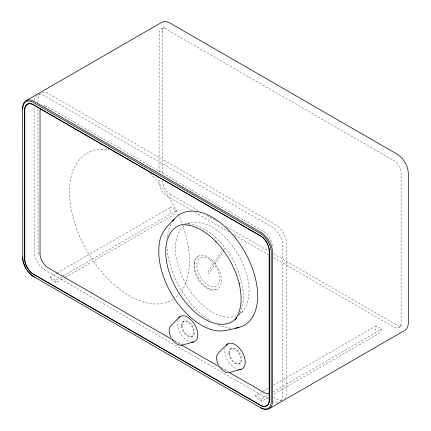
<?xml version="1.0" encoding="UTF-8"?>
<svg xmlns="http://www.w3.org/2000/svg" width="431" height="431" viewBox="0 0 431 431"><rect width="100%" height="100%" fill="white"/><g stroke="black" fill="none" stroke-linecap="round" stroke-linejoin="round"><path stroke-width="0.32" stroke-dasharray="2.15 1.62" d="M162.336 32.239L162.934 29.006L164.62 27.067L161.35 28.952M170.073 212.208L170.73 207.322L176.365 210.576L174.129 214.546L66.062 276.939M375.439 330.771L376.101 325.89L381.731 329.144L379.495 333.115L273.173 394.5M223.931 250.363L208.782 273.707L207.58 272.241L223.107 249.355M238.494 315.837L243.364 310.39M198.416 256.068L194.72 260.173C191.407 272.403 199.86 287.041 212.106 290.289L217.51 289.136M65.48 277.273L56.186 282.639L52.129 280.301L49.888 277.09L56.86 273.065M57.442 272.731L170.73 207.322M49.888 277.09L55.524 280.344L62.495 276.319M63.077 275.98L176.365 210.576M183.008 321.564L183.574 321.235M192.145 336.342L192.711 336.018M230.434 348.948L231 348.62M239.577 363.726L240.142 363.398M268.524 397.183L261.552 401.207L257.496 398.869L255.254 395.658L262.226 391.634M262.808 391.294L268.039 388.277M273.265 385.26L376.101 325.89M255.254 395.658L260.89 398.912L268.443 394.548M273.092 391.865L381.731 329.144M398.885 327.431L402.15 325.545L399.634 326.035L396.531 324.936M184.064 224.163L190.647 222.784M43.935 105.848L45.239 106.048M170.24 194.289L199.348 211.093M206.885 215.446L217.941 221.83M226.086 226.528L268.551 251.047M273.206 253.735L397.177 325.308M191.407 210.28L165.833 195.426A10.985 6.341 60 0 1 159.147 183.848L159.071 178.456M194.893 212.294L229.217 232.11M234.453 235.132L268.195 254.613M273.432 257.636L394.408 327.398A10.985 6.341 60 0 0 401.094 323.536L401.094 172.54A10.985 6.341 60 0 0 394.408 160.957L165.833 28.99A10.985 6.341 60 0 0 159.147 32.848L159.071 172.416M174.205 340.204L181.192 344.234M220.785 367.099L228.942 371.802M273.195 397.355L276.982 399.429A15.613 9.013 60 0 0 282.262 399.952M175.056 341.201L180.303 344.229M221.685 368.117L228.091 371.818M268.141 398.923L43.666 269.213A15.613 9.013 60 0 1 34.162 252.755L34.065 106.435M170.838 194.634C165.978 191.617 162.708 186.09 162.363 180.384M223.845 248.267L224.653 249.253M260.89 398.912L261.552 401.207M55.524 280.344L56.186 282.639M272.247 245.853L272.193 244.905A12.079 6.971 60 0 0 264.844 232.169L47.388 106.624A12.079 6.971 60 0 0 44.237 106.037M162.336 31.495L162.336 174.56M37.95 102.174L38.047 98.521A15.613 9.013 60 0 1 40.234 93.689M37.95 108.898L38.047 250.508A15.613 9.013 60 0 0 39.431 256.019M42.27 92.514A15.613 9.013 60 0 1 47.55 93.037L276.982 225.499A15.613 9.013 60 0 1 286.486 241.958L286.486 393.945A15.613 9.013 60 0 1 284.304 398.777M173.267 299.179A84.799 48.962 60 0 1 79.444 235.908A84.799 48.962 60 0 1 108.957 149.702M140.366 164.814A84.799 48.962 60 0 1 141.346 165.596M149.977 173.386A84.799 48.962 60 0 1 173.817 298.812M34.232 100.261A15.613 9.013 60 0 1 43.666 95.278L273.098 227.74A15.613 9.013 60 0 1 282.601 244.205L282.601 396.186A15.613 9.013 60 0 1 280.414 401.024M278.378 402.198A15.613 9.013 60 0 1 273.098 401.676M191.736 342.139A14.46 8.351 60 0 1 181.139 334.413A14.46 8.351 60 0 1 177.572 320.723M239.167 369.523A14.46 8.351 60 0 1 228.57 361.798A14.46 8.351 60 0 1 225.004 348.108M184.635 224.115A54.942 31.722 60 0 1 231.409 257.205A54.942 31.722 60 0 1 238.769 315.136M230.951 328.19A64.154 37.039 60 0 1 217.967 324.92M209.175 320.136A64.154 37.039 60 0 1 167.007 246.818M167.276 237.12A64.154 37.039 60 0 1 170.94 224.239M236.339 315.734A52.065 30.057 60 0 1 212.284 312.179L207.672 309.178A52.065 30.057 60 0 1 178.057 265.555A52.065 30.057 60 0 1 183.918 226.194M187.081 224.131A52.065 30.057 60 0 1 212.284 227.159L216.895 230.159A52.065 30.057 60 0 1 246.92 275.269A52.065 30.057 60 0 1 239.119 314.264M209.676 259.726L208.243 258.794A16.173 9.342 60 0 0 196.827 264.586A16.173 9.342 60 0 0 206.805 284.277L208.243 285.209A16.173 9.342 60 0 0 219.654 279.423A16.173 9.342 60 0 0 209.676 259.726M194.58 262.84A19.093 11.023 60 0 0 213.129 289.988A19.093 11.023 60 0 0 216.184 264.979A19.093 11.023 60 0 0 194.58 262.84M181.462 326.165A8.695 5.021 60 0 0 191.192 336.783A8.695 5.021 60 0 0 190.076 323.913A8.695 5.021 60 0 0 181.462 326.165M182.027 325.836A8.695 5.021 60 0 0 191.757 336.46A8.695 5.021 60 0 0 190.642 323.584A8.695 5.021 60 0 0 182.027 325.836M228.888 353.549A8.695 5.021 60 0 0 238.618 364.168A8.695 5.021 60 0 0 237.508 351.292A8.695 5.021 60 0 0 228.888 353.549M229.454 353.221A8.695 5.021 60 0 0 239.183 363.839A8.695 5.021 60 0 0 238.074 350.969A8.695 5.021 60 0 0 229.454 353.221"/><path stroke-width="0.65" d="M22.676 108.973L22.773 107.341A15.613 9.013 60 0 1 32.277 101.856L261.709 234.319A15.613 9.013 60 0 1 271.212 250.777L271.212 402.764A15.613 9.013 60 0 1 261.709 408.249L260.249 407.516M234.949 319.802C242.664 309.463 241.915 295.499 239.183 283.544L239.264 283.83L237.411 277.354C232.912 264.063 225.553 251.747 215.883 241.575L216.06 241.764C207.128 232.772 195.577 224.465 182.345 224.745M173.979 219.487C167.357 225.806 160.752 232.972 159.486 242.443C158.075 250.847 158.904 259.446 160.822 267.705L160.898 267.99C165.1 284.632 173.741 300.084 185.545 312.529L185.729 312.712C193.131 320.217 201.87 326.784 212.084 329.839C221.049 332.759 230.197 329.451 238.946 327.441M179.975 316.666L171.172 325.346C167.664 328.573 169.308 334.1 171.139 337.802M227.406 344.046L218.603 352.73C215.096 355.958 216.739 361.48 218.565 365.186M26.092 100.682L161.862 22.293C164.486 20.844 167.664 21.701 170.11 23.112L397.263 154.255C403.723 158.328 408.028 165.784 408.324 173.418L408.324 322.765C408.324 325.588 407.473 328.772 404.908 330.318L269.138 408.707M193.589 341.977L181.844 345.193C177.847 345.851 174.528 342.602 172.303 339.682M229.276 372.578L241.015 369.356M227.821 372.707C224.389 372.287 221.723 369.701 219.729 367.067M173.31 340.194L47.388 267.403A12.079 6.971 60 0 1 40.035 254.667L40.035 110.869A12.079 6.971 60 0 1 40.616 108.714M181.467 344.902L219.934 367.11M228.678 372.158L264.844 392.948A12.079 6.971 60 0 0 269.768 392.986M178.72 317.938A14.46 8.351 60 0 1 195.173 325.437A14.46 8.351 60 0 1 191.736 342.139M226.151 345.317A14.46 8.351 60 0 1 242.362 352.38A14.46 8.351 60 0 1 239.803 369.534M236.985 317.561A54.942 31.722 60 0 1 177.712 291.054A54.942 31.722 60 0 1 181.726 224.653M172.529 221.48A64.154 37.039 60 0 1 243.854 250.282A64.154 37.039 60 0 1 235.374 328.088M34.34 277.09A16.497 9.525 60 0 1 28.839 272.327M28.182 271.503A16.497 9.525 60 0 1 27.546 270.646M26.092 268.384A16.497 9.525 60 0 1 23.215 261.251M23.075 260.604A16.497 9.525 60 0 1 22.676 256.887M24.669 108.725L24.669 260.135A12.903 7.451 60 0 0 32.524 273.739L261.461 405.91A12.903 7.451 60 0 0 269.316 401.38L269.316 249.969A12.903 7.451 60 0 0 261.461 236.366L32.524 104.194A12.903 7.451 60 0 0 24.669 108.725M24.804 108.822L24.804 260.189A12.714 7.343 60 0 0 32.546 273.599L261.439 405.749A12.714 7.343 60 0 0 269.181 401.283L269.181 249.915A12.714 7.343 60 0 0 261.439 236.506L32.546 104.356A12.714 7.343 60 0 0 24.804 108.822M260.89 232.298L34.34 101.5A16.497 9.525 60 0 0 22.676 108.235L22.773 259.327A15.613 9.013 60 0 0 32.277 275.786L260.89 407.888A16.497 9.525 60 0 0 272.554 401.153L272.554 252.496A16.497 9.525 60 0 0 260.89 232.298"/></g></svg>
